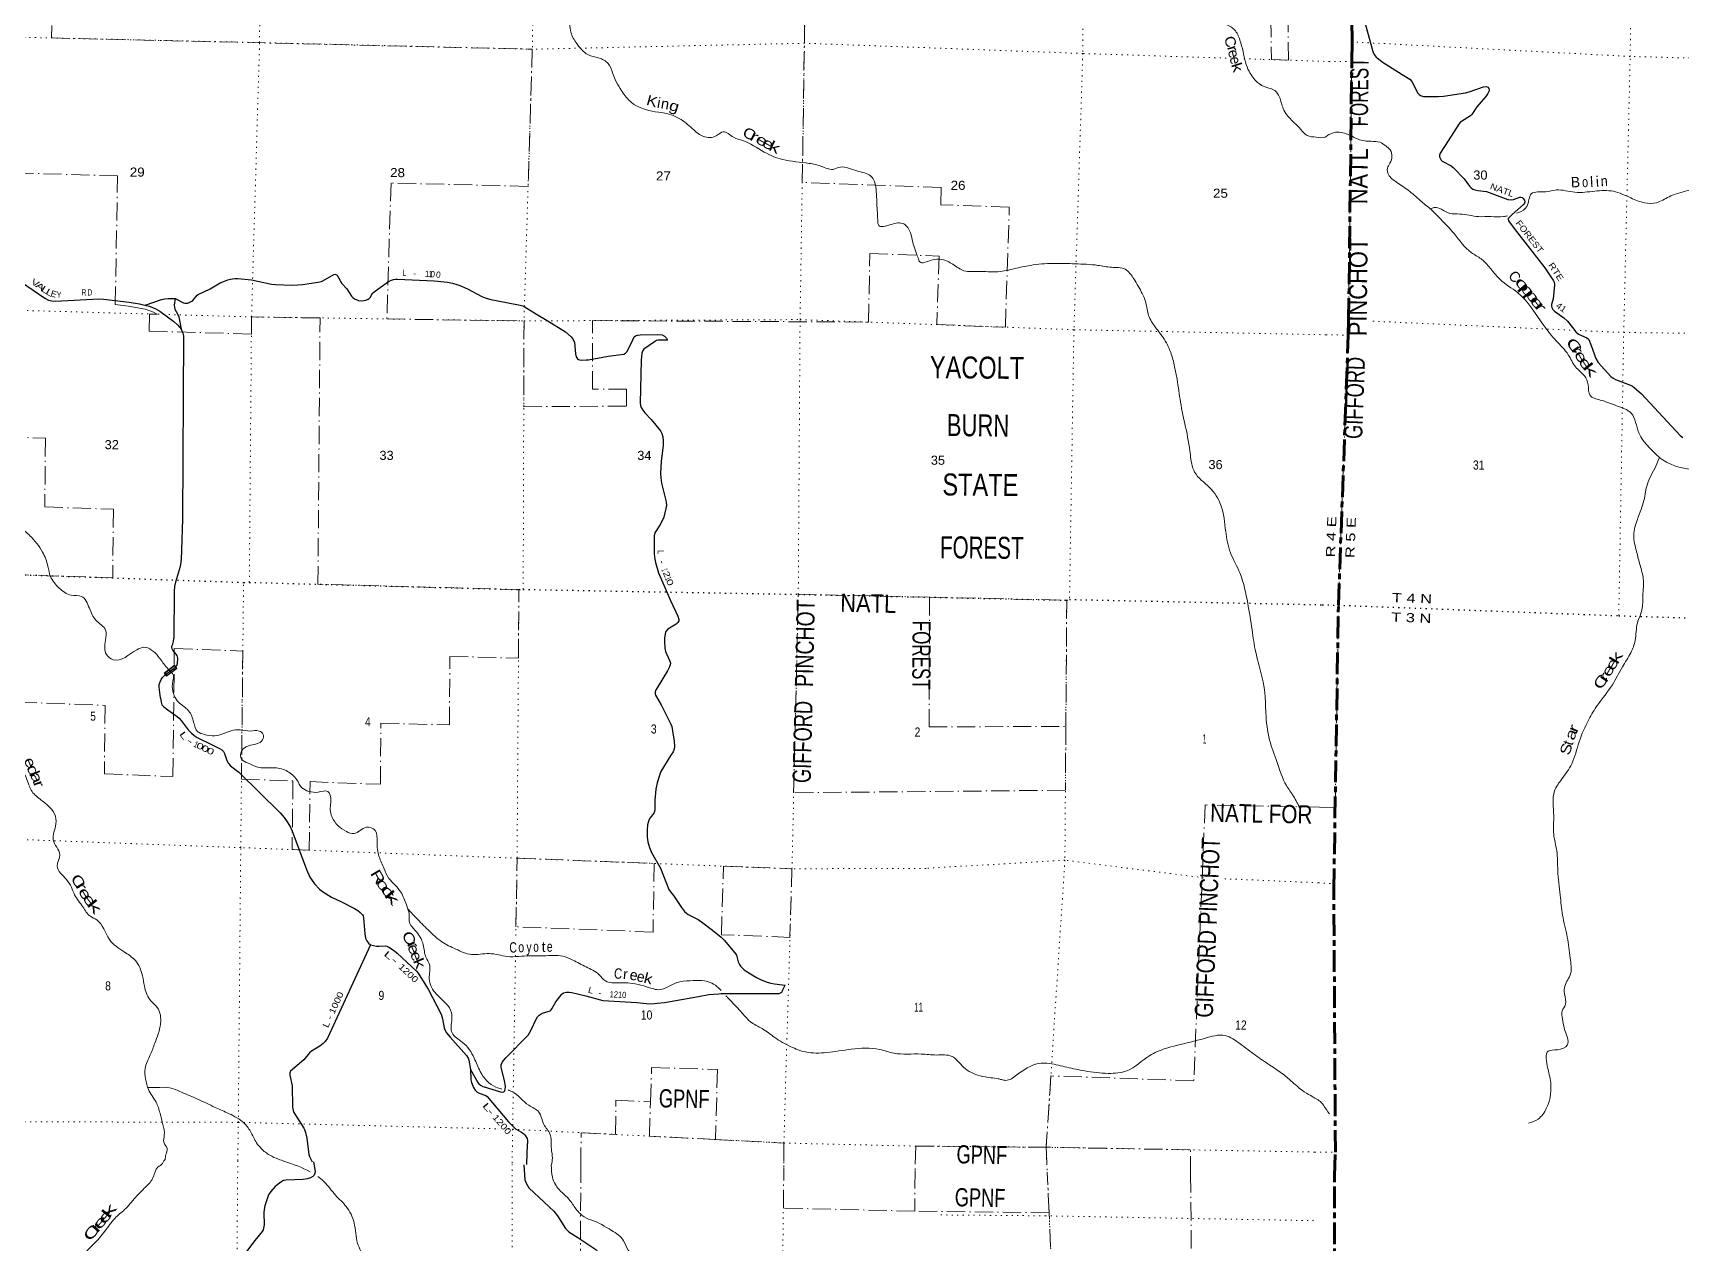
# Model space of a CAD drawing. Header units: feet. Extents: x -481249 to -254670, y -730376 to -544252.
# Drawn here: x -344259 to -312532, y -639607 to -616319 of the extents above; entities that cross this region are included whole.
import ezdxf
from ezdxf.enums import TextEntityAlignment as Align

# ---------------------------------------------------------------- set-up
doc = ezdxf.new("R2010")
doc.units = ezdxf.units.FT
doc.header["$LTSCALE"] = 70
for name, pattern in [('DOT_DASHED', [7.7, 5, -1.2, 0.3, -1.2]), ('DOTTED', [1.5, 0.3, -1.2]), ('LONG_DASH_SHORT_DASH', [9.9, 6, -1.2, 1.5, -1.2])]:
    doc.linetypes.add(name, pattern=pattern)
for name, color, linetype, lineweight in [('11', 7, 'LONG_DASH_SHORT_DASH', 60), ('29', 7, 'Continuous', 25), ('31', 7, 'Continuous', 13), ('39', 7, 'Continuous', 13), ('41', 7, 'Continuous', 13), ('44', 7, 'DOT_DASHED', 13), ('6', 7, 'DOTTED', 25), ('7', 7, 'DOTTED', 13)]:
    doc.layers.add(name, color=color, linetype=linetype, lineweight=lineweight)
doc.layers.add('30', color=7, linetype='Continuous')

msp = doc.modelspace()

# ---------------------------------------------------------------- linework, layer by layer
at = {"layer": '11'}
for points in [[(-319203.18, -638320.79), (-319185.72, -637854.97), (-319216.06, -632817.3), (-319128.38, -627331.51), (-318937.1, -622133.43), (-318930.59, -621844.72), (-318869.35, -616868.04), (-318864.08, -616491.09), (-318896.68, -611714.09), (-318905.85, -611387.14), (-318693.47, -606526.14), (-318685.56, -606077.02), (-318559.5, -601243.31), (-318533.6, -600796.36), (-318432.49, -595607.48), (-317361.47, -595619.21), (-317341.38, -592685.15)], [(-319641.43, -683962.72), (-319626.52, -679952.84), (-319631.01, -674639.32), (-319662.13, -669373.55), (-319514.74, -664080.04), (-319471.65, -658803.22), (-319294.19, -653664.43), (-319210.59, -648350.04), (-319207.82, -643094.74), (-319203.18, -638320.79)]]:
    msp.add_lwpolyline(points, dxfattribs=at)
at = {"layer": '29'}
for points in [[(-318664.7, -615950.44), (-318466.48, -616678.31), (-318440.28, -616735.56), (-318398.57, -616785.12), (-318356.87, -616819.02), (-318287.1, -616872.86), (-317897.36, -617118.04), (-317753.42, -617207.65), (-317715.6, -617250.49), (-317599.63, -617478.92), (-317576.17, -617505), (-317546.72, -617523.07), (-317492.76, -617538.91), (-317201.74, -617539.24), (-317104.36, -617533.69), (-316682.08, -617471.09), (-316611.37, -617450.12), (-316335.95, -617357.23), (-316281.96, -617348.5), (-316253.28, -617364.15), (-316235.04, -617385.01), (-316225.93, -617410.66), (-316228.52, -617431.97), (-316250.68, -617481.52), (-316290.9, -617538.14), (-316382.66, -617645.18)], [(-316382.66, -617645.18), (-316462.65, -617738.5), (-316545.23, -617870.16), (-316559.57, -617888.42), (-316584.07, -617911.4), (-316758.98, -618021.44), (-316781.13, -618039.7), (-316807.74, -618073.05), (-317014.33, -618395.24), (-317170.83, -618634.38), (-317178.65, -618668.29), (-317181.26, -618702.2), (-317164.88, -618740.15), (-317149.98, -618767.4), (-317129.13, -618788.27), (-316959.69, -618876.95), (-316919.13, -618907.44), (-316705.77, -619124.44), (-316605.18, -619268.2), (-316571.3, -619296.89), (-316538.45, -619322.85), (-316503.52, -619336.01), (-316446.18, -619351.66), (-316273.91, -619370.12), (-315971.65, -619481.97), (-315863.58, -619521.2), (-315791.37, -619528.23), (-315756.71, -619526.41), (-315636.8, -619479.46), (-315615.95, -619476.85), (-315592.49, -619482.07), (-315574.24, -619497.72), (-315548.17, -619536.84), (-315540.35, -619575.97), (-315546.86, -619591.62), (-315565.2, -619617.12), (-315780.16, -619813.33), (-315853.15, -619881.14), (-315862.27, -619904.62), (-315854.01, -619934.31), (-315742.56, -620081.95), (-315151.28, -620836.59), (-314986.42, -621086.16), (-314973.39, -621112.24), (-314970.7, -621165.43), (-314994.41, -621435.7), (-315025.52, -621545.22), (-315028.13, -621579.13), (-315021.48, -621599.72), (-314996.85, -621639.12), (-314965.57, -621673.03), (-314789.99, -621802.91), (-314716.63, -621866.04), (-314620.57, -621988.94)], [(-344479.86, -621117.25), (-344027.72, -621421.66), (-343957.99, -621461.82), (-343896.72, -621476.62), (-343824.88, -621480.85), (-343710.79, -621476.62), (-343106.53, -621438.57), (-342998.77, -621434.34), (-342903.7, -621442.79), (-342409.3, -621501.98), (-342205.4, -621532.64), (-342078.63, -621562.23), (-342024.76, -621578.08), (-341907.49, -621623.54), (-341813.48, -621675.32), (-341547.27, -621869.8), (-341471.2, -621943.79), (-341407.82, -622022.01), (-341372.95, -622092.82), (-341359.27, -622149.78)], [(-341521.29, -621430.52), (-341358.08, -621510.42), (-341337.03, -621516.74), (-341308.95, -621520.33), (-341278.08, -621516.74), (-341238.08, -621502), (-341202.29, -621480.93), (-341182.83, -621464.61), (-341099.14, -621365.09), (-341081.13, -621349.83), (-340849.01, -621239.68), (-340655.01, -621128.18), (-340571.79, -621092.32), (-340506.53, -621069.15), (-340456.01, -621056.52), (-340415.73, -621048.39), (-340371.8, -621045.99), (-340314.96, -621045.99), (-340052.84, -621071.31), (-339904.45, -621100.75), (-339669.6, -621155.14), (-339588.68, -621161.83), (-339273.95, -621171.31), (-339161.73, -621165.14), (-339065.54, -621156.57), (-338773.97, -621113.39), (-338706.61, -621098.65), (-338675.42, -621086.09), (-338469.16, -620967), (-338445.57, -620959.63), (-338426.62, -620963.85), (-338403.23, -620979.37), (-338392.94, -620991.23), (-338309.44, -621141.22), (-338215.93, -621242.86), (-338127.59, -621384.45), (-338101.37, -621411.42), (-338067.68, -621436.7), (-337991.32, -621465.54), (-337928.74, -621472.51), (-337888.74, -621468.29), (-337848.74, -621459.87), (-337805.92, -621444.03), (-337783.48, -621426.17), (-337768.75, -621409.32), (-337722.28, -621328.61), (-337692.96, -621297.69), (-337576.5, -621217.41), (-337412.54, -621102.83), (-337358.24, -621076.53), (-337317.19, -621062.84), (-337282.45, -621057.57), (-337242.51, -621056.7), (-336532.5, -621091.94), (-336279.34, -621117.6), (-336182.28, -621136.47), (-336099.35, -621158.68), (-336038.3, -621179.74), (-335892.14, -621245.1), (-335619.37, -621390.37), (-335555.57, -621415.56), (-335442.54, -621447.24), (-335344.08, -621465.21), (-334879.4, -621555.71), (-334830.98, -621570.45), (-334805.09, -621580.66), (-334568.32, -621729.52), (-334357.01, -621855.41), (-334007.7, -622072.48), (-333898.38, -622166.53), (-333860.49, -622214.97), (-333834.69, -622273.26), (-333816.91, -622494.62), (-333799.44, -622554.08), (-333775.41, -622588.39), (-333757.34, -622604.63), (-333729.97, -622610.95), (-333704.71, -622615.16), (-333609.38, -622612.34), (-333563.66, -622608.84), (-333185.5, -622539.1), (-332881.03, -622497.74), (-332851.06, -622481.41), (-332823.69, -622454.03), (-332736.22, -622280.15), (-332684.75, -622167.58), (-332662.1, -622146.34), (-332623.7, -622133.88), (-332569.23, -622129.57), (-332227.55, -622121.63), (-332143.72, -622129.67), (-332099.88, -622152.25), (-332063.72, -622190.75), (-332043.82, -622228.48)], [(-342098.7, -621557.55), (-341785.43, -621449.34), (-341718.22, -621433.56), (-341654.91, -621428.28), (-341521.29, -621430.52)], [(-341521.29, -621430.52), (-341539.12, -621554.65), (-341536.03, -621594.54), (-341526.49, -621632.58), (-341475.37, -621721.1), (-341452.81, -621784.24), (-341407.82, -622022.01)], [(-341359.27, -622149.78), (-341381.72, -625677.92), (-341397.79, -626263.47)], [(-314620.57, -621988.94), (-314557.62, -622069.48), (-314504.99, -622114.96), (-314346.48, -622184.25), (-314320.41, -622202.51), (-314305, -622219.58), (-314259.52, -622330.35), (-314174.8, -622585.89), (-314126.21, -622658.96), (-313881.19, -622930.22), (-313839.48, -622964.13), (-313792.05, -622989.31), (-313505.81, -623096.96), (-313469.33, -623115.41), (-313432.84, -623141.49), (-313290.15, -623263.88), (-312550.68, -624064.39), (-312494.44, -624106.57)], [(-332043.82, -622228.48), (-332220.56, -622228.23), (-332253.19, -622234.98), (-332293.77, -622259.74), (-332496.82, -622407.04), (-332526.86, -622445.61), (-332537.39, -622481.41), (-332553, -622615.73), (-332566.58, -623441.96), (-332562.65, -623486.1), (-332547.92, -623526.12), (-332520.55, -623576.67), (-332481.5, -623627.58), (-332354.75, -623760.5), (-332178.06, -623973.45), (-332150.04, -624029.52), (-332135.3, -624088.5), (-332126.88, -624174.86), (-332125.89, -624256.22), (-332166.7, -624559.77), (-332180.56, -624799.36), (-332173.81, -624878.56), (-332161.61, -624980.5), (-332068.55, -625341.8), (-332064.78, -625412.28), (-332073.2, -625473.37), (-332115.21, -625639.12), (-332143.72, -625706.11), (-332187.93, -625790.36), (-332284.5, -625940.12), (-332297.4, -625996.77), (-332302.44, -626216.39), (-332300.56, -626341.15), (-332288.91, -626445.61), (-332275.3, -626511.75), (-332214.09, -626709.12), (-331986.32, -627242.93), (-331844.32, -627544.94), (-331825.84, -627605.96), (-331826.78, -627633.86), (-331842.68, -627664.93), (-331874.7, -627694.36), (-332036.14, -627790.96), (-332072.15, -627835.54), (-332088.99, -627883.98), (-332101.62, -627966.13), (-332101.26, -628031.44), (-332093.2, -628159.9), (-332078.61, -628222.87), (-331997.6, -628410.35), (-331987.94, -628446.36), (-331989.52, -628478.86), (-332006.89, -628520.07), (-332045.01, -628593.27), (-332245.26, -628923.27), (-332271.09, -628971.87), (-332279.51, -629003.47), (-332281.62, -629035.06), (-332273.4, -629064.74), (-332166.14, -629247.13), (-331983.72, -629610.77), (-331961.64, -629669.04), (-331944.8, -629746.97), (-331913.22, -629944.96), (-331906.9, -630043.95), (-331915.44, -630102.8), (-331934.27, -630151.37), (-331976.89, -630214.99), (-332170.77, -630533.17), (-332205.84, -630629.5), (-332242.67, -630750.61), (-332266.85, -630872.89), (-332288.86, -631080.79), (-332286.88, -631254.01), (-332293.2, -631304.56), (-332308.24, -631336.94), (-332374.25, -631421.45), (-332402.37, -631468.04), (-332426.88, -631558.36), (-332437.4, -631663.67), (-332435.3, -631798.47), (-332422.37, -631886.7), (-332388.98, -631994.36), (-332349.85, -632089.93), (-332179.69, -632390.94), (-332014.7, -632802.12), (-331983.74, -632848.44), (-331925.61, -632917.65), (-331773.63, -633151.8), (-331713.22, -633226.52), (-331678.49, -633257.06), (-331644.82, -633282.78), (-331452.82, -633381.9), (-331387.97, -633423.45), (-331177.49, -633588.07)], [(-341397.79, -626263.47), (-341406.75, -626449.58), (-341420.48, -626549.99), (-341440.55, -626631.38), (-341512.39, -626885.05), (-341532.46, -626972.77), (-341541.97, -627062.62), (-341546.19, -627963.14)], [(-341804.02, -629117.29), (-341831.43, -628908.06), (-341827.73, -628856.8), (-341812.41, -628808.71), (-341791.82, -628762.73), (-341768.04, -628724.15), (-341742.16, -628698.26), (-341706.77, -628664.96), (-341514.51, -628523.33), (-341502.36, -628506.95), (-341490.74, -628491.1), (-341482.29, -628475.24), (-341478.59, -628455.68), (-341470.14, -628347.88), (-341474.37, -628324.63), (-341482.82, -628299.26), (-341506.06, -628265.43), (-341563.1, -628199.9), (-341580.01, -628171.37), (-341584.23, -628142.83), (-341582.12, -628122.75), (-341565.21, -628079.41), (-341552.54, -628030.79), (-341546.19, -627963.14)], [(-341804.02, -629117.29), (-341790.22, -629196.61), (-341776.49, -629246.28), (-341747.97, -629279.05), (-341662.4, -629347.75), (-341480.7, -629474.58), (-341443.72, -629503.12), (-341404.64, -629550.69), (-341273.64, -629728.25), (-341207.09, -629796.96), (-341156.38, -629839.23), (-341096.17, -629876.23), (-340796.15, -630024.2)], [(-340796.15, -630024.2), (-340668.33, -630090.8), (-340622.9, -630117.24), (-340592.26, -630149.99), (-340572.19, -630182.77), (-340524.65, -630319.1), (-340494.01, -630375.13), (-340452.82, -630420.57), (-340296.47, -630543.18), (-339502.05, -631325.32), (-339423.87, -631418.35), (-339362.6, -631498.66), (-339301.33, -631604.37), (-339252.74, -631710.05), (-338994.97, -632420.33), (-338926.3, -632565.14), (-338838.62, -632690.91), (-338740.37, -632797.67), (-338702.34, -632829.38), (-338616.78, -632887.51), (-338512.19, -632947.76), (-338329.78, -633032.08)], [(-338329.78, -633032.08), (-338070.85, -633169.63), (-338006.64, -633204.38), (-337957.17, -633245.45), (-337916.12, -633290.74), (-337901.39, -633311.8), (-337893.17, -633347.9), (-337867.77, -633653.8), (-337855.07, -633737.27), (-337834.02, -633789.92), (-337820.07, -633812.01), (-337801.9, -633832.57), (-337763.37, -633866.19)], [(-337763.37, -633866.19), (-338590.29, -635662.94), (-338631.99, -635725.54), (-338673.44, -635767.2), (-338735.01, -635816.2), (-338898.7, -635916.74), (-338933.53, -635945.59), (-339043.83, -636080.13), (-339302.9, -636297.98), (-339309.21, -636310.62), (-339316.19, -636333.32), (-339311.32, -636378.02), (-339269.12, -636583.81), (-339262.7, -636991.37), (-339251.33, -637053.09), (-339235.58, -637096.67), (-339045.25, -637394.38), (-339030.28, -637423.8), (-339014.49, -637479.61), (-338988.49, -637587.02), (-338946.08, -637904.03), (-338934.43, -637944.1), (-338885.88, -638042.01)], [(-337763.37, -633866.19), (-337643.56, -633890.51), (-337591.37, -633892.61), (-337480.74, -633886.26), (-337448.22, -633890.5), (-337408.22, -633909.46), (-337296.78, -633985.09), (-337248.23, -634027.41), (-336877.71, -634377.05), (-336845.08, -634413.91), (-336823.82, -634443.33), (-336651.03, -634722.36), (-336397.52, -635198.89), (-336372.46, -635291.19), (-336344.83, -635463.62), (-336330.36, -635506.03), (-336296.67, -635560.79), (-336229.54, -635646.29), (-335912.23, -635998.67), (-335879.86, -636051.56), (-335865.12, -636089.47), (-335833.85, -636269.07)], [(-331177.49, -633588.07), (-331010.53, -633718.65), (-330951.15, -633776.25), (-330746.95, -634022.68), (-330717.24, -634068.18), (-330682.73, -634195.81), (-330658.53, -634243.84), (-330635.38, -634277.54), (-330603.8, -634313.35), (-330568.53, -634346.35), (-330530.12, -634372.32), (-330331.76, -634495.21), (-330238.55, -634539.77), (-330122.76, -634584), (-330055.4, -634602.96), (-329983.78, -634617.93), (-329775.56, -634641.37)], [(-335833.85, -636269.07), (-335696.1, -636518.02), (-335675.16, -636541.77), (-335641.48, -636567.05), (-335599.38, -636592.32), (-335571.98, -636602.69), (-335258.34, -636697.63), (-335225.32, -636701.28), (-335195.19, -636695.53), (-335172.03, -636674.46), (-335165.71, -636636.55), (-335161.5, -636604.96), (-335161.5, -636588.11), (-335181.06, -636488.15), (-335245.67, -636218.98), (-335242.55, -636176.34), (-335219.39, -636121.57), (-335196.24, -636087.87), (-335156.19, -636039.56), (-334728.06, -635607.29), (-334698.37, -635562.36), (-334669.66, -635504.9), (-334574.66, -635299.72), (-334543.63, -635251.69), (-334516.27, -635222.2), (-334478.37, -635194.82), (-334450.77, -635181.71), (-334304.82, -635134.72), (-334282.59, -635116.89), (-334269.96, -635100.04), (-334191.42, -634962.17), (-334076.77, -634815.75), (-334042.6, -634794.63), (-333989.97, -634779.89), (-333937.34, -634777.78), (-333887.07, -634784.36), (-333617.74, -634848.1), (-333286.96, -634940.1), (-332635.2, -634975.28), (-332447.05, -634998.01), (-332351.09, -635002.09), (-332236.36, -634992.62), (-332103.08, -634980.12), (-331446.85, -634858.95), (-331246.93, -634824.12), (-331055.75, -634808.62), (-331006.94, -634805.16), (-330597.7, -634804.82), (-330079.46, -634803.15), (-329896.7, -634803.62), (-329870.14, -634794.63), (-329842.78, -634775.67), (-329828.04, -634752.5), (-329822.46, -634736.02), (-329775.56, -634641.37)], [(-335833.85, -636269.07), (-335828.84, -636465.94), (-335818.61, -636517.69), (-335780.42, -636611.28), (-335744.64, -636661.83), (-335711.17, -636694.06), (-335668.85, -636720.8), (-335540.56, -636768.34), (-335517.28, -636788.2), (-335101.08, -637273.55), (-334970.31, -637406.61), (-334922, -637437.49), (-334851.64, -637471.02), (-334810.42, -637504.9), (-334797.79, -637517.53), (-334776.74, -637542.81), (-334747.27, -637595.46), (-334739.8, -637633.51), (-334750.63, -637871.91), (-334757.03, -638095.8)], [(-338857.44, -638042.43), (-338826.78, -638229.93), (-338830.64, -638264.75), (-338847.74, -638298.96), (-338873.39, -638324.62), (-338913.7, -638351.75), (-338980.24, -638373.8), (-339058.85, -638381.72), (-339388.29, -638394.44), (-339435.46, -638403.74), (-339488.89, -638433.67), (-339593.65, -638516.91), (-339681.23, -638613.29), (-339726.11, -638681.71), (-339751.36, -638757.01), (-339794.5, -638893.4), (-339808.4, -638960.75), (-339815.27, -639021.81), (-339810.53, -639253.69), (-339819.65, -639318.36), (-339827.63, -639349.91), (-339846.86, -639381.98), (-339987.39, -639558.17), (-340264.16, -639921.18)], [(-334806.73, -638101.16), (-334791.98, -638389.87), (-334765.31, -638457.23), (-334715.04, -638543.83), (-334610.73, -638642.02), (-334230.9, -638991.55), (-334159.37, -639082.68), (-334007.26, -639324.64), (-333941.38, -639390.59), (-333768.22, -639501.8), (-333424.18, -639728.45), (-333371.04, -639791.69), (-333272.18, -640026.24)]]:
    msp.add_lwpolyline(points, dxfattribs=at)
at = {"layer": '31'}
for p, q in [((-341686.22, -628698.5), (-341731.19, -628638.47)), ((-341486.13, -628548.61), (-341686.22, -628698.5))]:
    msp.add_line(p, q, dxfattribs=at)
msp.add_lwpolyline([(-341731.19, -628638.47), (-341531.1, -628488.59), (-341486.13, -628548.61)], dxfattribs=at)
msp.add_lwpolyline([(-341719.98, -628640.07), (-341532.7, -628499.78), (-341497.33, -628547), (-341684.61, -628687.29)], close=True, dxfattribs=at)
at = {"layer": '39'}
for points in [[(-326105.89, -613795.53), (-326033.06, -613768.65), (-325935.62, -613696.63), (-325850.89, -613624.61), (-325770.4, -613548.35), (-325595.63, -613399.02), (-325417.69, -613252.86), (-325339.32, -613180.84), (-325275.77, -613106.71), (-325191.75, -612981.46), (-325070.47, -612880.53), (-324940.77, -612739.58), (-324839.53, -612638.43), (-324738.32, -612539.28), (-324679.61, -612481.77), (-324604.96, -612432.47), (-324506.47, -612403.5), (-324380.49, -612429), (-324236.69, -612474.76), (-324072.19, -612456.56), (-323843.88, -612469.18), (-323725.92, -612494.59), (-323597.94, -612520.11), (-323510.11, -612553.2), (-323474.32, -612579.68), (-323440.88, -612640.24), (-323403.53, -612710.87), (-323380.01, -612761.28), (-323373.01, -612859.65), (-323297.43, -612914.67), (-323177.41, -612934.08), (-323085.8, -612989.28), (-323036.44, -613060.05), (-323040.98, -613112.15), (-323027.56, -613170.47), (-322943.84, -613213.55), (-322866.55, -613296.66), (-322731.97, -613458.66), (-322653.71, -613642.09), (-322674.02, -613862.51), (-322655.37, -614189.68), (-322599.81, -614437.04), (-322604.73, -614525.24), (-322589.66, -614617.69), (-322534.16, -614676.49), (-322494.48, -614715.05), (-322361.19, -614808.83), (-322224.06, -614918.7), (-322104.91, -615022.36), (-321985.94, -615144.06), (-321903.32, -615293.43), (-321831.38, -615506.87), (-321769.09, -615684.1), (-321692.99, -615881.54), (-321516.37, -616048.03), (-321313, -616146.62), (-321125.8, -616259.06), (-321025.63, -616454.77), (-320963.79, -616676.12), (-320917.82, -616881.25), (-320847.48, -617054.55), (-320687.38, -617268.99), (-320506.05, -617367.33), (-320354.34, -617423.21), (-320261.52, -617554.65), (-320189.66, -617776.11), (-320027.65, -617998.6), (-319878.85, -618142.71), (-319726.11, -618292.87), (-319556.12, -618324.89), (-319381.74, -618320.85), (-319314.32, -618273.88)], [(-335403.88, -614684.48), (-335374.24, -614825.83), (-335361.63, -614962.37), (-335295.35, -615141.65), (-335081.92, -615236.34), (-334876.98, -615377.07), (-334567.26, -615655.39), (-334364.49, -615812.15), (-334183.49, -615942.58), (-333976.03, -616033.19), (-333902.67, -616302.81), (-333790.71, -616520.72), (-333574.51, -616735.8), (-333368.79, -616800.31), (-333185.53, -616906.69), (-333101.25, -617088.18), (-333052.42, -617211.1), (-332952.06, -617388.75), (-332792.01, -617607.21), (-332341.4, -617824.94), (-332097.31, -617861.81), (-331781.99, -617985.73), (-331537.56, -618183.08), (-331352.51, -618309.54), (-331105.92, -618298.3), (-330972.85, -618219.57), (-330769.56, -618326.18), (-330597.88, -618388.3), (-330179.38, -618611.69), (-329826.18, -618754.1), (-329313.96, -618828.11), (-329078.12, -618886.95), (-328862.29, -618943.55), (-328711.56, -618901.13), (-328397.73, -618974.89), (-328132.2, -619070.17), (-328023.13, -619374.3), (-328015.06, -619562.95), (-327996.63, -619912.19), (-327977.74, -620022.73), (-327751.14, -620007.24), (-327494.52, -619994.1), (-327366.03, -620164.06), (-327321.79, -620343.08), (-327220.75, -620649.13), (-327187.46, -620723.72), (-326968.72, -620692.1), (-326760.15, -620676.41), (-326548.73, -620771.08), (-326335.59, -620893.85), (-326055.19, -620907.06), (-325682.54, -620913.29), (-325359.3, -620852.76), (-325058.09, -620791.99), (-324620.85, -620752.81), (-324194.13, -620761.66), (-323757.59, -620790.68), (-323497.48, -620827.73), (-323233.38, -620866.83), (-323064.96, -621051.27), (-322903.57, -621333.93), (-322841.03, -621487.09), (-322791.36, -621722.34), (-322669.54, -621956.41), (-322503.52, -622178.94), (-322356.2, -622465.45), (-322280.92, -622743.12), (-322233.3, -622982.36), (-322167.74, -623424.41), (-322068.48, -623902.94), (-321977.77, -624431.52), (-321895.12, -624771.46), (-321611.59, -625063.52), (-321388.69, -625405.05), (-321297.76, -625913.57), (-321203.79, -626321.84), (-321021.57, -626721.07), (-320873.2, -627294.44), (-320790.33, -627806.89), (-320718.65, -628238.97), (-320670.49, -628426.06), (-320544.52, -629033.28), (-320524.27, -629400.59), (-320451.56, -629926.96), (-320307.73, -630357.86), (-320127.96, -630801.19), (-319991.83, -631007.34), (-319868.45, -631248.3)], [(-319312.1, -618275.1), (-319143.41, -618225.17), (-319007.47, -618248.46), (-318899.7, -618287.54), (-318750.21, -618365.1), (-318494.28, -618403.52), (-318330.28, -618423.06), (-318216.74, -618490.26), (-318131.34, -618569.25), (-318096.42, -618697.91), (-318135.55, -618823.89), (-318184.47, -618923.71), (-318163.49, -619044.22), (-318012.58, -619187.97), (-317785.7, -619344.44), (-317553.18, -619543.07), (-317344.47, -619717.43), (-317098.37, -619966.32), (-316900.02, -620180.68), (-316570.83, -620544.63), (-316379.69, -620666.69), (-316020.72, -621058.98), (-315676.59, -621316.78), (-315177.5, -621942.97), (-314935.84, -622241.95), (-314701.95, -622512.79), (-314561.81, -622744.67), (-314393.14, -622918.66), (-314320.53, -623087.77), (-314284.27, -623292.64), (-314088.85, -623382.65), (-313775.47, -623491.78), (-313490.42, -623636.75), (-313345.54, -624013.06), (-313149.71, -624287.56), (-312897.5, -624524.48), (-312088.25, -624708.29), (-311583.1, -624636.68), (-311201.25, -624700.31), (-310873.1, -624953.95), (-310553.09, -625221.56), (-310204.49, -625425.26), (-309812.98, -625759.69), (-309430.33, -626192.31), (-309213.11, -626539.2), (-309086.03, -626891.29), (-308941.27, -627281.63), (-308605.85, -627619.57), (-308316.91, -628007.22), (-308118.35, -628428.13), (-307918.92, -628979.41), (-307758.84, -629450.11), (-307528.94, -629720.91), (-307227.85, -630092.62), (-307075.53, -630304.57), (-306766.26, -630425.69), (-306484.59, -630729.05), (-306342.04, -631143.44), (-306235.76, -631585.58), (-306115.85, -632071.96), (-305969.02, -632454.3), (-305685.39, -632992.3), (-305502.18, -633567.49), (-305287.44, -634199.11), (-305041.79, -634730.75), (-304895.51, -635177.26), (-304775.45, -635645.6), (-304730.52, -636235.57), (-304768.38, -636676.4), (-304785.94, -637085.33), (-304842.49, -637602.19), (-304909.34, -637922.44), (-304919.85, -638211.11), (-304899.24, -638373.73), (-304882.38, -638513)], [(-315696.42, -619789.13), (-315656.66, -619776.31), (-315499.74, -619657.75), (-315413.81, -619414.1), (-315137.18, -619374.5), (-314932.67, -619340.26), (-314574.67, -619383.62), (-314192.09, -619363.03), (-313833.74, -619366.29), (-313498.5, -619493.66), (-313233.04, -619588.32), (-313006.78, -619586.36), (-312761.52, -619470.27), (-312510.48, -619380.31), (-312175.44, -619301.13), (-311740.29, -619220.86), (-311415.74, -619197.73), (-311107.03, -619152.41), (-310897.24, -619202.44), (-310825.49, -619239.19)], [(-317357.36, -619704.06), (-317282.06, -619677.89), (-317146.21, -619711.21), (-316984.73, -619790.88), (-316790.63, -619802.67), (-316430.68, -619852.06), (-316188.43, -619852.25), (-315950.18, -619852.41), (-315874.39, -619837.31)], [(-312949.22, -624485.91), (-312996.36, -624611.81), (-313086.02, -624791.48), (-313171.7, -624975.19), (-313215.27, -625151.27), (-313246.76, -625319.43), (-313300.29, -625489.39), (-313372.02, -625679.25), (-313442.71, -625981.41), (-313387.47, -626306.78), (-313321.62, -626562.05), (-313257.84, -626825.33), (-313257.18, -626979.75), (-313266.66, -627150.11), (-313285.05, -627422.67), (-313371.27, -627668.55), (-313414.27, -628009.06), (-313498.4, -628244.93), (-313660.96, -628520.19), (-313854.14, -628863.35), (-314139.83, -629253.8), (-314308.41, -629531.01), (-314492.34, -629962.49), (-314636.15, -630384.31), (-314826.88, -630675.36), (-314967.01, -630904.7), (-314983.17, -631381.82), (-314982.23, -631734.77), (-314924.97, -632058.14), (-314904.24, -632437.34), (-314856.33, -632915.04), (-314813.6, -633296.45), (-314721.16, -633718.4), (-314666.66, -634127.99), (-314657.19, -634420.85), (-314767.38, -634660.49), (-314774.71, -634812.83), (-314756.45, -635015.53), (-314821.59, -635139.27), (-314812.9, -635291.76), (-314780.42, -635470.53), (-314721.21, -635799.94), (-314910.16, -635886.46), (-315086.58, -635912.93), (-315095.49, -636247.74), (-315038.06, -636551.07), (-315052.25, -636801.6), (-315126.22, -637019.51), (-315282.13, -637220.64), (-315471, -637299.13)], [(-345212.66, -625260.99), (-345175.04, -625490.51), (-345116.36, -625629.58), (-345066.34, -625830.74), (-345076.66, -626053.28), (-345118.35, -626209.27), (-345060.98, -626474.7), (-344943.79, -626768.89), (-344983.02, -627075.35), (-345155.78, -627310.09), (-345164.19, -627542.68), (-345083.42, -627675.98), (-345125.03, -628018.52), (-345051.64, -628091.57), (-344960.54, -628194.9), (-344934.5, -628389.77), (-344968.4, -628567.91), (-344939.8, -628708.65), (-344759.21, -628879.19), (-344673.99, -628970.42), (-344734.25, -629178.36), (-344801.86, -629322.01), (-344781.67, -629500.77), (-344764.16, -629745.69), (-344769.85, -629908.1), (-344670.89, -630027.57), (-344574.54, -630205.19), (-344449.47, -630511.5), (-344336.1, -630787.6), (-344293.1, -630892.39), (-344120.55, -631064.85), (-343959.6, -631197.06), (-343844.91, -631344.79), (-343816.89, -631541.69), (-343868.15, -631848.01), (-343801.48, -631989.18), (-343742.86, -632134.27), (-343791.18, -632350.36), (-343613.54, -632611.14), (-343518.88, -632758.64), (-343456.26, -632903.78), (-343298.37, -633138.25), (-343151.95, -633318.44), (-343030.44, -633388.01), (-342787.85, -633763.86), (-342503.77, -634001.77), (-342293.02, -634162.63), (-342149.85, -634463.13), (-342111.87, -634666.16), (-342010.32, -634922.06), (-341865.59, -635072.14), (-341802.73, -635387.78), (-341912.78, -635759.63), (-341999.29, -635987.33), (-342100.19, -636248.96), (-342090.22, -636447.66), (-342034.23, -636652.89), (-341888.47, -636897.26), (-341812.51, -637108.74), (-341758.67, -637328), (-341730.73, -637532.92), (-341740.09, -637663.19), (-341675.28, -637790.3), (-341698.5, -637904.38), (-341716.54, -638000.58)], [(-344649.55, -625249.74), (-344587.59, -625459.05), (-344555.6, -625660.01), (-344487.16, -625823.26), (-344318.59, -625993.67), (-344073.38, -626309.37), (-343970.01, -626583.34), (-343921.93, -626778.46), (-343751.9, -627001.04), (-343524.9, -627140.01), (-343326.76, -627162.32), (-343172.82, -627390.73), (-343048.94, -627618.8), (-342862.55, -627809.47), (-342862.58, -628006.05), (-342845.36, -628279.05), (-342712.18, -628382.86), (-342259.32, -628189.41), (-342122.55, -628140.81), (-341847.84, -628316.43), (-341701.54, -628508.65), (-341588.77, -628629.42)], [(-341591.22, -628626.8), (-341574.7, -628644.49), (-341572.77, -628845.1), (-341552.68, -629033.88), (-341481.94, -629169.08), (-341261.53, -629364.15), (-341165.59, -629581.87), (-341083.33, -629765.34), (-340961.65, -629818.87), (-340757.55, -629847.26), (-340443.94, -629748.52), (-340271.4, -629728.41), (-340071.27, -629752.74), (-339904.95, -629752.62), (-339827.47, -629817.69), (-339838.57, -629921.87), (-340110.3, -630039.14), (-340243.59, -630139.93), (-340245.19, -630294.37), (-340113.76, -630374.09), (-339904.19, -630454.7), (-339599.67, -630460.15), (-339355.91, -630529.11), (-339179.27, -630693.59), (-339082.65, -630845.13), (-338947.11, -630914.87), (-338770.92, -630928.9), (-338582.41, -630914.99), (-338524.17, -631096.18), (-338535.62, -631234.46), (-338514.97, -631369.09), (-338382.89, -631579.2), (-338225.68, -631685.29), (-338077.83, -631727.09), (-337838.12, -631605.44), (-337672.44, -631667.49), (-337634.59, -631882.55), (-337593.5, -632171.87), (-337497.7, -632403.63), (-337405.44, -632589.22), (-337284.57, -632720.98), (-337175.74, -632854.6), (-337070.04, -633096.51), (-337019.6, -633257.55), (-337001.66, -633460.35), (-336904.75, -633583.81), (-336745.4, -633870.46), (-336693.73, -634105.74), (-336627.08, -634248.91), (-336629.8, -634511.65), (-336565.82, -634718.99), (-336472.85, -634836.39), (-336201.84, -635176.45), (-336195.09, -635298.89), (-336191.8, -635561.7), (-335993.26, -635740.47), (-335764, -636047.97), (-335646.46, -636308.06), (-335346.96, -636606.32), (-335230.48, -636642.89)], [(-337045.65, -633173.29), (-336882.27, -633347.37), (-336650.23, -633580.68), (-336386.12, -633812.35), (-336119.02, -633949.77), (-335819.52, -634053.46), (-335472.67, -634035.33), (-335126.59, -634091.4), (-334693.63, -634078.26), (-334425.12, -634079.29), (-334060.49, -634085.43), (-333866.91, -634161.85), (-333611.75, -634291.11), (-333358.85, -634444.42), (-333239.84, -634562.11), (-333069.91, -634600.14), (-332771.37, -634603.53), (-332337.63, -634708.74), (-332219.64, -634732.14), (-332026.64, -634670.14), (-331805.27, -634578.37), (-331548.56, -634557.21), (-331334.17, -634559.64), (-331063.03, -634693.1), (-331012.19, -634747.08)], [(-330920.44, -634847.05), (-330874.76, -634895.82), (-330632.92, -635149.3), (-330442.65, -635352.05), (-330221.55, -635480.93), (-329976.85, -635652.2), (-329670.08, -635828.18), (-329386.59, -635929.68), (-328977.92, -635940.33), (-328508.35, -635875.45), (-327955.36, -635881.72), (-327687.58, -635952.95), (-327158.73, -635968.97), (-326868.38, -635988.31), (-326566.06, -636013.8), (-326343.8, -636222.93), (-326024.88, -636387.02), (-325816.88, -636425.48), (-325678.82, -636445.1), (-325614.87, -636461.87), (-325532.87, -636476.84), (-325317.36, -636370.97), (-324902.32, -636153.02), (-324683.91, -636153.48), (-324354, -636223.42), (-324012.07, -636293.49), (-323557.69, -636340.76), (-323200.49, -636290.65), (-322758.63, -635998.78), (-322464.7, -635865.71), (-322241.63, -635804.05), (-321705.2, -635667.71), (-321307.89, -635614.04), (-321022.95, -635769.72), (-320722.69, -635993.78), (-320450.1, -636181.41), (-320191.44, -636358.86), (-320012.65, -636509.32), (-319788.13, -636694.4), (-319612.85, -636796.68), (-319569.29, -636826.1)], [(-342048.99, -636614.02), (-341883.52, -636612.48), (-341629.11, -636619.37), (-341401.53, -636702.19), (-341090.31, -636836.1), (-340751.32, -636996.4), (-340484.06, -637117.78), (-340199.35, -637295.52), (-340072.78, -637457.43), (-339954.85, -637679.42), (-339861.82, -637790.8), (-339700.79, -637914.98), (-339533.28, -637993.1), (-339415.74, -638034.83)], [(-335110.56, -636660.83), (-335039.26, -636692.05), (-334711.36, -636956.54), (-334522.33, -637085.05), (-334422.61, -637324.89), (-334306.27, -637506.74), (-334279.18, -637793.89), (-334258.99, -637972.64), (-334278.84, -638099.04)], [(-319569.29, -636826.1), (-319475.6, -636883.76), (-319416.15, -636954.49), (-319299.48, -637121.99)], [(-341716.54, -638000.58), (-341739.9, -638022.57), (-341765.27, -638077.3), (-341853.89, -638144.53), (-341941.65, -638340.01), (-342089.36, -638528.87), (-342287.19, -638729.24), (-342495.32, -638963.57), (-342684.87, -639133.97), (-342873.11, -639380.53), (-343089.33, -639624.8), (-343360.22, -639942.65), (-343479.23, -640278.09), (-343564.94, -640692.03), (-343617.43, -640970.04), (-343641.88, -641244.33), (-343685.03, -641372.14), (-343726.39, -641524.01), (-343639.29, -641627.11), (-343593.24, -641846.01), (-343454.85, -642029.78), (-343577.96, -642375.2), (-343881.36, -642526.4), (-344064.53, -642652.77), (-344086.01, -642818.88), (-344045.28, -643186.01), (-344127.15, -643393.59), (-344123.31, -643636.1), (-344073.11, -643839.01), (-343875.95, -644161.66), (-343729.88, -644381.59), (-343593.85, -644605.42), (-343509.54, -644796.66), (-343452.38, -644891.43), (-343399.14, -644978.14), (-343275.86, -645061.57), (-343252.57, -645366.4), (-343243.15, -645655.07), (-343262.71, -646053.65), (-343313.71, -646389.79), (-343364.01, -646645.78), (-343453.38, -647021.6), (-343417.48, -647258.43), (-343282.27, -647349.99), (-342985.69, -647515.35), (-342704.41, -647602.4), (-342380.77, -647649.8), (-341985.04, -647687.92), (-341383.58, -647762.22), (-341056.21, -647839.72), (-340728.84, -647917.22), (-340479.74, -648023.98), (-340051.74, -648032.37), (-339976.33, -648035.59)], [(-339427.24, -638034.19), (-338920.16, -638238.71), (-338920.04, -638238.78)], [(-338777.22, -638324.12), (-338659.74, -638421.74), (-338432.08, -638688.59), (-338227.97, -638905.1), (-338076.73, -639217.26), (-338008.24, -639612.74), (-337876.85, -639908.66), (-337795.22, -640176.02), (-337742.79, -640352.91), (-337661.18, -640622.27), (-337511.42, -640876.3), (-337356.56, -641008.14), (-337143.59, -641128.56), (-336984.78, -641264.45), (-336837.89, -641392.2), (-336657.23, -641546.35), (-336499.53, -641808.48), (-336267.05, -641983.2), (-336186.2, -642114.28), (-336109.93, -642309.45), (-336103.89, -642529.94), (-336083.2, -642676.44), (-336008.23, -643017.88), (-335909.99, -643217.27), (-335763.76, -643419.17), (-335497.95, -643670.38), (-335269.48, -643847.06), (-335102.59, -643975.02), (-334825.67, -644102.1), (-334557.29, -644289.21), (-334376.65, -644445.37), (-334214.27, -644631.39), (-334193.81, -644803.94), (-334155.36, -644978.68), (-333945.45, -645217.29), (-333634.33, -645322.68), (-333249.08, -645414.8), (-332946.62, -645594.25), (-332725.88, -645740.79), (-332556.23, -646007.05), (-332452.25, -646236.56), (-332386.77, -646519.79), (-332311.23, -646797.11), (-332222.5, -647166.74), (-332235.81, -647537.33)], [(-334280.4, -638108.96), (-334258.17, -638340.59), (-334201.4, -638479.44), (-334070.78, -638637.09), (-333939.89, -638764.68), (-333805.52, -638950.42), (-333720.37, -639047.48), (-333563.21, -639145.28), (-333395.73, -639207.11), (-333218.57, -639305.12), (-333119.08, -639364.25), (-332888.81, -639563), (-332802.41, -639744.24), (-332689.52, -639871.64), (-332558.82, -640019.27), (-332451.39, -640086.5), (-332255.04, -640274.88), (-332114.68, -640462.68), (-332017.94, -640605.95), (-331887.41, -640773.61), (-331765.69, -640806.92), (-331628.34, -640882.48), (-331502.86, -640943.88), (-331363.36, -641003.42), (-331197.94, -641071.25), (-331044.44, -641130.94), (-330868.32, -641345.16), (-330649.99, -641537.77), (-330422.93, -641648.31), (-330180.69, -641626.74), (-330098.22, -641575.49), (-329839.16, -641461.91), (-329608.1, -641348.05), (-329405.47, -641281.99), (-329042.86, -641221.58), (-328782.23, -641156.12), (-328463.1, -641037.15), (-328236.62, -640987.37), (-327718.88, -640804.31), (-327616.43, -640755.26)]]:
    msp.add_spline(points, degree=3, dxfattribs=at)
at = {"layer": '44'}
for p, q in [((-326998.67, -627177.28), (-324357.24, -627234.89)), ((-324357.24, -627234.89), (-324374.59, -629665.9)), ((-327276.86, -638208.45), (-327282.67, -638994.01)), ((-324697.36, -639022.64), (-324731.91, -638244.16))]:
    msp.add_line(p, q, dxfattribs=at)
for points in [[(-320437.32, -615510.53), (-320418.91, -616831.83), (-320088.73, -616842.61), (-320124.44, -614278.72)], [(-319492.17, -631216.89), (-319187.81, -631221.58), (-319128.38, -627331.51), (-319124.2, -627232.59), (-318930.59, -621844.72), (-318864.08, -616491.09), (-318879.62, -614285), (-319259.29, -614287.29)], [(-343883.26, -615094.6), (-343901.44, -616414.52), (-334645.48, -616631.39), (-334726.36, -619270.21), (-337365.63, -619206.01), (-337445.8, -621821.98), (-334805.76, -621860.99), (-334810.66, -623511.03), (-332830.62, -623501.34), (-332829.64, -623171.33), (-333489.66, -623174.56), (-333485.73, -621854.52), (-328171.94, -621883.55), (-328150.83, -620563.43), (-326815.01, -620612.62), (-326857.5, -621931.95), (-325538.38, -621980.53), (-325464.03, -619671.7), (-326783.15, -619623.12), (-326772.52, -619293.29), (-329449.11, -619194.72), (-329389.47, -615195.98)], [(-345613.29, -629157.47), (-342869.56, -629258.91), (-342883.73, -630579.28), (-341564.17, -630628.07), (-341537.76, -628167.37), (-340218.18, -628213.12), (-340244.62, -630676.82), (-339254.96, -630714.53), (-339269.13, -632034.95), (-338939.25, -632047.52), (-338925.08, -630727.1), (-337569.04, -630778.77), (-337560.97, -629600.86), (-336241.18, -629636.22), (-336232.14, -628315.99), (-334912.34, -628351.35), (-334903.3, -627031.12), (-338774.04, -626927.42), (-338731.11, -621802.98), (-340050.99, -621783.48), (-340053.76, -622113.53), (-342019.25, -622057.56), (-342016.22, -621727.51), (-341866.44, -621731.77), (-341939.28, -621691.66), (-342097.75, -621634.78), (-342419.34, -621576.31), (-342673.5, -621545.88), (-342628.97, -619068.99), (-345268.05, -618993.83)], [(-345337.84, -624073.25), (-344018.21, -624119), (-344030.3, -625439.37), (-342710.66, -625485.12), (-342722.76, -626805.49), (-347955.98, -626638.08)], [(-319492.17, -631216.89), (-321693.68, -631175.98), (-321911.27, -636484.42), (-324661.61, -636390.89), (-324751.56, -637744.08), (-324731.91, -638244.16)], [(-333714.29, -638116.18), (-333705.51, -637483.5), (-333046.11, -637517.07), (-333035.22, -636856.77), (-332370.27, -636890.62)], [(-331117.14, -637612.83), (-329803.47, -637682.14), (-329803.44, -638172.72)], [(-324752.65, -637763.45), (-327263.23, -637740.56), (-327276.86, -638208.45)], [(-321972.13, -638282.58), (-321978.3, -637812.94), (-324752.65, -637763.45)], [(-333714.16, -638099.39), (-333719.49, -642755), (-329859.37, -642830.39), (-329891.72, -648026.27), (-327252.13, -648099.94), (-327219.43, -642848.51), (-324526.67, -642867), (-324585.29, -641546.57), (-327228.69, -641528.42), (-327287.32, -640207.99), (-324643.92, -640226.14), (-324697.36, -639022.64), (-327282.67, -638994.01), (-329812.58, -638934.28), (-329803.44, -638172.72)], [(-321972.13, -638282.58), (-321891.24, -648266.96), (-319727.78, -648344.03)]]:
    msp.add_lwpolyline(points, dxfattribs=at)
for points in [[(-329525.96, -627122.15), (-326998.67, -627177.28), (-327008.66, -629672.7), (-324374.59, -629665.9), (-324383.34, -630892.14), (-329614.46, -630941.1)], [(-334938.71, -632199.95), (-332300.02, -632301.87), (-332321.8, -633622.02), (-334960.48, -633520.09)], [(-330965.77, -632353.41), (-329646.7, -632404.36), (-329685.89, -633723.83), (-331004.96, -633672.88)], [(-332370.27, -636890.62), (-332348.94, -636226.61), (-331083.1, -636269.57), (-331117.14, -637612.83), (-332391.49, -637551.1)]]:
    msp.add_lwpolyline(points, close=True, dxfattribs=at)
at = {"layer": '6'}
for points in [[(-351376.6, -626552.42), (-350594.25, -626542.37), (-345528.46, -626726.15), (-345362.02, -626714), (-340204.01, -626892.81), (-340093.79, -626892.06), (-334903.3, -627031.12), (-334821.11, -627028.04), (-329525.96, -627122.15), (-324357.24, -627234.89), (-324305.01, -627221.44), (-319438.61, -627322.96)], [(-319438.61, -627322.96), (-319128.38, -627331.51), (-313730.47, -627532.93), (-308548.47, -627698.3), (-303321.94, -627807.92), (-298023.83, -627974.34), (-292751.55, -628118.47), (-292673.54, -628127.2), (-287499.01, -627945.63)]]:
    msp.add_lwpolyline(points, dxfattribs=at)
at = {"layer": '7'}
for p, q in [((-320612.53, -616825.51), (-321013.18, -616812.43)), ((-319294.8, -616868.52), (-320612.53, -616825.51)), ((-318869.35, -616868.04), (-319294.8, -616868.52)), ((-319367.13, -622127.28), (-318937.1, -622133.43)), ((-319512.2, -632672.99), (-321345.14, -632595.53)), ((-319512.2, -632672.99), (-319214.05, -632691.49)), ((-319583.5, -637856.1), (-319185.72, -637854.97)), ((-329803.44, -638172.72), (-329846.51, -641759.54))]:
    msp.add_line(p, q, dxfattribs=at)
for points in [[(-313730.47, -627532.93), (-313635.1, -622083.31), (-313510.89, -616770.31), (-313439.75, -611575.14)], [(-324024.21, -612456.71), (-324048.07, -616713.38), (-324219.26, -622029.11), (-324305.01, -627221.44)], [(-340093.79, -626892.06), (-340050.99, -621783.48), (-339896.2, -616503.67), (-339881.39, -614357.74)], [(-329803.44, -638172.72), (-329803.47, -637682.14), (-329646.7, -632404.36), (-329525.96, -627122.15), (-329491.33, -621834.96), (-329406.28, -616516.25), (-329377.32, -614241.16)], [(-334614.3, -614684.28), (-334645.48, -616631.39), (-334805.76, -621860.99), (-334821.11, -627028.04)], [(-321286.91, -616803.5), (-324048.07, -616713.38), (-329406.28, -616516.25), (-334645.48, -616631.39), (-339896.2, -616503.67), (-345221.16, -616385.15), (-350501.5, -616409.55)], [(-287366.15, -617214.25), (-292514.3, -617165.5), (-297782.61, -617025.42), (-303015.4, -616945.82), (-308272.57, -616906.11), (-313510.89, -616770.31), (-318864.08, -616491.09)], [(-350595.18, -621593.77), (-345315.5, -621633.55), (-340050.99, -621783.48), (-334805.76, -621860.99), (-329491.33, -621834.96), (-324219.26, -622029.11), (-319367.13, -622127.28)], [(-318462.45, -621865.81), (-313635.1, -622083.31), (-308366.11, -622145.19), (-303125.15, -622206.81), (-297874.65, -622322.67), (-292564.06, -622435.06), (-287431.36, -622481.67)], [(-340315.93, -638021.11), (-340305.44, -637284.29), (-340258.79, -631997.24), (-340204.01, -626892.81)], [(-334903.3, -627031.12), (-334938.71, -632199.95), (-334964.32, -633753.25)], [(-324357.24, -627234.89), (-324392.96, -632239.24), (-324752.65, -637763.45), (-324731.91, -638244.16)], [(-321724.9, -632576.98), (-324392.96, -632239.24), (-327065.68, -632395.5), (-329646.7, -632404.36), (-334938.71, -632199.95), (-340258.79, -631997.24), (-345578.93, -631800.54), (-350784.26, -632128.68), (-351459.87, -632124.92)], [(-334969.48, -634066.08), (-335024.71, -637416.35), (-335034.16, -638097.88)], [(-351538.61, -637333.49), (-350699.33, -637286.84), (-348083.79, -637234.25), (-345575.35, -637268.69), (-340305.44, -637284.29), (-335274.56, -637410.1)], [(-335102.15, -637414.41), (-335024.71, -637416.35), (-329803.47, -637682.14), (-327273.26, -637741.88), (-324752.65, -637763.45), (-319583.5, -637856.1)], [(-340315.93, -638021.11), (-340353.09, -642572.57), (-340458.24, -647855.87), (-340437.9, -652442.25)], [(-335518.82, -682244.18), (-335524.77, -679636.73), (-335481.18, -674302.7), (-335495.91, -669002.14), (-335438.82, -663724.36), (-335345.31, -658400.86), (-335208.65, -653171.99), (-335203.89, -647929.75), (-335039.47, -642729.22), (-335034.16, -638097.88)], [(-325088.93, -683915.86), (-325017.74, -679748.4), (-324924.59, -674464.98), (-324833.95, -669237.64), (-324814.69, -663939.43), (-324791.66, -658667.32), (-324656.58, -653392.34), (-324560.02, -648175.08), (-324526.67, -642867), (-324731.91, -638244.16)], [(-326781.07, -639066.14), (-324770.13, -639083.35), (-319607.16, -639175.89)]]:
    msp.add_lwpolyline(points, dxfattribs=at)

# ---------------------------------------------------------------- texts
at = {"layer": '30'}
for s, rotation, width, p in [('NATL', 339.693, 1.15, (-316218.61, -619316.65)), ('FOREST', 308.048, 1.15, (-315724.67, -619979.5)), ('RTE', 303.448, 1.2, (-315093.46, -620787.22)), ('V', 329.45, 1.4, (-344308.42, -621141.44)), ('A', 323.882, 1.55, (-344220.77, -621198.63)), ('L', 327.056, 1.6, (-344117.96, -621273.29)), ('L', 329.951, 1.55, (-344030.28, -621331.54)), ('E', 342.692, 1.05, (-343929.86, -621381.26)), ('Y', 358.413, 0.75, (-343805.84, -621413.45)), ('R', 1.459, 0.65, (-343321.82, -621374.45)), ('D', 359.954, 0.65, (-343210.68, -621371.44)), ('41', 323.509, 1.1, (-314951.53, -621589.32)), ('L', 320.837, 1.85, (-337516.26, -634062.7)), ('-', 318.922, 2, (-337373.4, -634172.51)), ('1200', 316.661, 1.25, (-337233.5, -634302.72)), ('L - 1000', 65.287, 1.25, (-338580.72, -635474.72)), ('L', 344.457, 1.15, (-333582.54, -634784.9)), ('1210', 356.91, 0.75, (-333159.19, -634876.89)), ('L', 310.614, 1.9, (-335615.34, -636965.73)), ('-', 310.614, 1.95, (-335521.59, -637075.05)), ('1200', 310.614, 1.25, (-335420.86, -637192.52))]:
    msp.add_text(s, height=120, rotation=rotation, dxfattribs=dict(at, width=width)).set_placement(p)
for s, rotation, width, p in [('L', 357.159, 0.8, (-337111.28, -620993.12)), ('0', 357.159, 0.95, (-336564.89, -621020.79)), ('L', 270.863, 0.8, (-332231, -626310.97)), ('-', 287.23, 1.15, (-332200.55, -626516.47)), ('1', 287.23, 0.4, (-332155.22, -626667.78)), ('2', 293.107, 1.3, (-332112.52, -626760.98)), ('1', 293.107, 0.55, (-332083.58, -626839.32)), ('0', 293.107, 1.45, (-332050.52, -626914)), ('L', 306.419, 1.75, (-341402.67, -629875.3)), ('-', 320.187, 1.95, (-341267.98, -629992.14)), ('1', 333.747, 0.65, (-341145.07, -630063.57)), ('0', 333.747, 1.55, (-341068, -630098.47)), ('0', 333.747, 1.55, (-340967.13, -630146.09)), ('0', 333.747, 1.55, (-340866.08, -630194.53))]:
    msp.add_text(s, height=120, rotation=rotation, dxfattribs=dict(at, width=width)).set_placement(p, align=Align.CENTER)
for s, rotation, p in [('1', 357.159, (-336672.92, -621014.88)), ('1', 357.159, (-336605.92, -621018.95)), ('0', 354.212, (-336460.34, -621029.73))]:
    msp.add_text(s, height=120, rotation=rotation, dxfattribs=at).set_placement(p, align=Align.CENTER)
for rotation, p in [(357.159, (-336939.3, -621001.66)), (347.957, (-333378.91, -634844.89))]:
    msp.add_text('-', height=120, rotation=rotation, dxfattribs=at).set_placement(p)
at = {"layer": '41'}
for s, rotation, width, p in [('C', 288.814, 1.1, (-321301.23, -616517.81)), ('r', 286.311, 1.25, (-321257.05, -616644.76)), ('e', 283.906, 1.05, (-321238.94, -616740.29)), ('k', 287.486, 1.3, (-321169.19, -617009.11)), ('K', 344.317, 1.15, (-332365.93, -617725.51)), ('n', 350.265, 1.05, (-332105.2, -617779.29)), ('g', 343.248, 1.25, (-331939.4, -617821.14)), ('C', 301.543, 1.35, (-337104.44, -633788.88)), ('r', 299.651, 1.65, (-337032.28, -633907.75)), ('e', 291.709, 1.25, (-337021.12, -633984.5)), ('e', 290, 1.2, (-336971.09, -634118.26)), ('k', 292.608, 1.45, (-336909.45, -634261.47)), ('e', 49.228, 1.85, (-342796.87, -639158.17)), ('k', 50.989, 2, (-342718.6, -639048.53)), ('C', 48.437, 1.65, (-343058.58, -639469.53)), ('r', 48.534, 2.1, (-342967.38, -639360.93)), ('e', 49.149, 1.85, (-342890.08, -639265.22))]:
    msp.add_text(s, height=200, rotation=rotation, dxfattribs=dict(at, width=width)).set_placement(p, align=Align.CENTER)
for s, rotation, p in [('e', 282.714, (-321208.07, -616867.03)), ('i', 350.007, (-332225.48, -617760.39))]:
    msp.add_text(s, height=200, rotation=rotation, dxfattribs=at).set_placement(p, align=Align.CENTER)
for s, rotation, width, p in [('C', 334.261, 1.25, (-330618.35, -618296.63)), ('r', 332.219, 1.6, (-330480.7, -618364.92)), ('e', 331.77, 1.45, (-330367.58, -618419.94)), ('e', 332.002, 1.4, (-330241.36, -618489.04)), ('k', 335.346, 1.5, (-330113.96, -618564.59)), ('o', 2.974, 0.75, (-314429.68, -619287.91)), ('n', 3.017, 0.9, (-314073.06, -619268.83)), ('o', 312.733, 1.95, (-315752.97, -621115.93)), ('p', 310.887, 1.95, (-315661.9, -621214.09)), ('p', 308.599, 1.9, (-315558, -621332.32)), ('e', 308.592, 1.8, (-315462.69, -621462.96)), ('r', 308.513, 2, (-315366.74, -621579.5)), ('C', 310.783, 1.6, (-314763.63, -622285.14)), ('r', 306.03, 1.85, (-314658.6, -622408.25)), ('e', 299.828, 1.5, (-314597.9, -622498.24)), ('e', 304.238, 1.6, (-314519.81, -622636.57)), ('k', 308.287, 2, (-314437.14, -622754.54)), ('e', 60.403, 1.45, (-313906.56, -628730.74)), ('e', 60.843, 1.45, (-313829, -628606.72)), ('k', 59.548, 1.7, (-313756.64, -628486.46)), ('C', 54.076, 1.5, (-314081.49, -628977.38)), ('r', 55.93, 1.8, (-313977.63, -628838.92)), ('a', 68.478, 1.35, (-314596.31, -629945.99)), ('r', 67.03, 1.45, (-314537.02, -629797.89)), ('S', 72.7, 1.25, (-314683.39, -630234.2)), ('e', 292.238, 1.25, (-344438.8, -630309.04)), ('d', 292.324, 1.45, (-344388.53, -630446.72)), ('a', 292.315, 1.35, (-344319.42, -630591.69)), ('r', 291.4, 1.4, (-344256.83, -630748.45)), ('C', 303.051, 1.4, (-343543.63, -632586.51)), ('R', 300.241, 1.45, (-337774.93, -632489.36)), ('o', 306.702, 1.7, (-337673.84, -632669.94)), ('r', 303.053, 1.75, (-343450.52, -632729.34)), ('e', 301.87, 1.55, (-343399.04, -632835.89)), ('e', 305.428, 1.65, (-343318.65, -632964.97)), ('c', 313.435, 2.2, (-337593.93, -632805.25)), ('k', 309.749, 2.05, (-337511.15, -632916.66)), ('k', 308.897, 2, (-343236.75, -633090.3)), ('C', 1.817, 0.75, (-335084.07, -634020.03)), ('o', 1.659, 0.75, (-334913.14, -634011.65)), ('y', 0.433, 0.75, (-334758.24, -634009.43)), ('o', 359.753, 0.7, (-334626.69, -634001.61)), ('e', 359.187, 0.75, (-334367, -634000.25)), ('C', 355.517, 0.8, (-333078.34, -634513.55)), ('k', 346.015, 1.2, (-332513.44, -634592.22))]:
    msp.add_text(s, height=200, rotation=rotation, dxfattribs=dict(at, width=width)).set_placement(p)
for s, rotation, p in [('B', 2.494, (-314648.43, -619292.37)), ('l', 3.227, (-314276.95, -619284.02)), ('i', 3.565, (-314166.8, -619275.99)), ('C', 314.365, (-315872.37, -621008.71)), ('t', 73.009, (-314621.77, -630044.44)), ('t', 359.864, (-334464.76, -634004.61)), ('r', 354.743, (-332905.24, -634524.68)), ('e', 349.005, (-332783.19, -634531.58)), ('e', 346.602, (-332650.13, -634560.18))]:
    msp.add_text(s, height=200, rotation=rotation, dxfattribs=at).set_placement(p)
at = {"layer": '44'}
for s, height, rotation, width, p in [('FOREST', 350, 89.295, 0.7, (-318561.14, -618118.86)), ('NATL', 350, 89.295, 0.9, (-318571.17, -619616.21)), (' PINCHOT', 350, 89.393, 0.9, (-318586.53, -622273.49)), ('YACOLT', 423.5, 359.433, 0.8, (-326993.72, -622960.68)), ('GIFFORD', 350, 87.893, 0.75, (-318671.9, -624137.25)), ('BURN', 423.5, 359.433, 0.75, (-326668.65, -624075.71)), ('STATE', 423.5, 359.433, 0.8, (-326752.25, -625218.63)), ('FOREST', 423.5, 359.433, 0.7, (-326798.7, -626426.57)), ('PINCHOT', 350, 88.691, 0.8, (-329243.23, -628908.99)), ('NATL', 350, 358.75, 0.9, (-328720.67, -627457.82)), ('FOREST', 350, 269.771, 0.7, (-327326.33, -627629.53)), ('GIFFORD', 350, 88.691, 0.75, (-329286.6, -630756.14)), ('NATL FOR', 350, 358.935, 0.85, (-321599.49, -631498.27)), ('GIFFORD PINCHOT', 350, 87.653, 0.8, (-321547.83, -635275.6)), ('GPNF', 350, 359, 0.75, (-332212.41, -636995.18)), ('GPNF', 350, 359, 0.75, (-326482.22, -638073.05)), ('GPNF', 350, 359, 0.75, (-326515.9, -638898.64))]:
    msp.add_text(s, height=height, rotation=rotation, dxfattribs=dict(at, width=width)).set_placement(p)
at = {"layer": '6', "width": 1.35}
for s, rotation, p in [('R 4 E', 87.893, (-319194.66, -626413.32)), ('R 5 E', 87.893, (-318819.91, -626427.11)), ('T 4 N', 357.863, (-318099.79, -627269.82)), ('T 3 N', 357.863, (-318113.27, -627644.58))]:
    msp.add_text(s, height=175, rotation=rotation, dxfattribs=at).set_placement(p)
at = {"layer": '7'}
for s, width, p in [('29', 1.1, (-342394.25, -619083.54)), ('28', 1.1, (-337383.6, -619093.45)), ('27', 1.1, (-332265.16, -619157.72)), ('30', 1.05, (-316531.03, -619140.41)), ('26', 1.1, (-326592.85, -619338.98)), ('25', 1.1, (-321541.49, -619489.81)), ('32', 1.05, (-342878.21, -624328.96)), ('33', 1.05, (-337588.23, -624535.34)), ('34', 1.05, (-332625.36, -624535.76)), ('35', 1.05, (-326973.86, -624628.2)), ('36', 1.05, (-321629.77, -624711.87)), ('31', 0.85, (-316538.12, -624721.62)), ('5', 0.85, (-343157.25, -629553.6)), ('4', 0.85, (-337866.76, -629661.81)), ('3', 0.85, (-332363.7, -629800.75)), ('2', 0.85, (-327286.07, -629859.88)), ('8', 0.85, (-342868.86, -634745.55)), ('9', 0.85, (-337606.64, -634928.62)), ('10', 0.85, (-332555.9, -635305.45)), ('11', 0.65, (-327295.56, -635156.32)), ('12', 0.85, (-321114.78, -635498.49))]:
    msp.add_text(s, height=175, dxfattribs=dict(at, width=width)).set_placement(p)
at = {"layer": '7', "width": 0.45}
msp.add_text('1', height=175, rotation=359.351, dxfattribs=at).set_placement((-321744.71, -629992.54))

doc.saveas('drawing.dxf')
